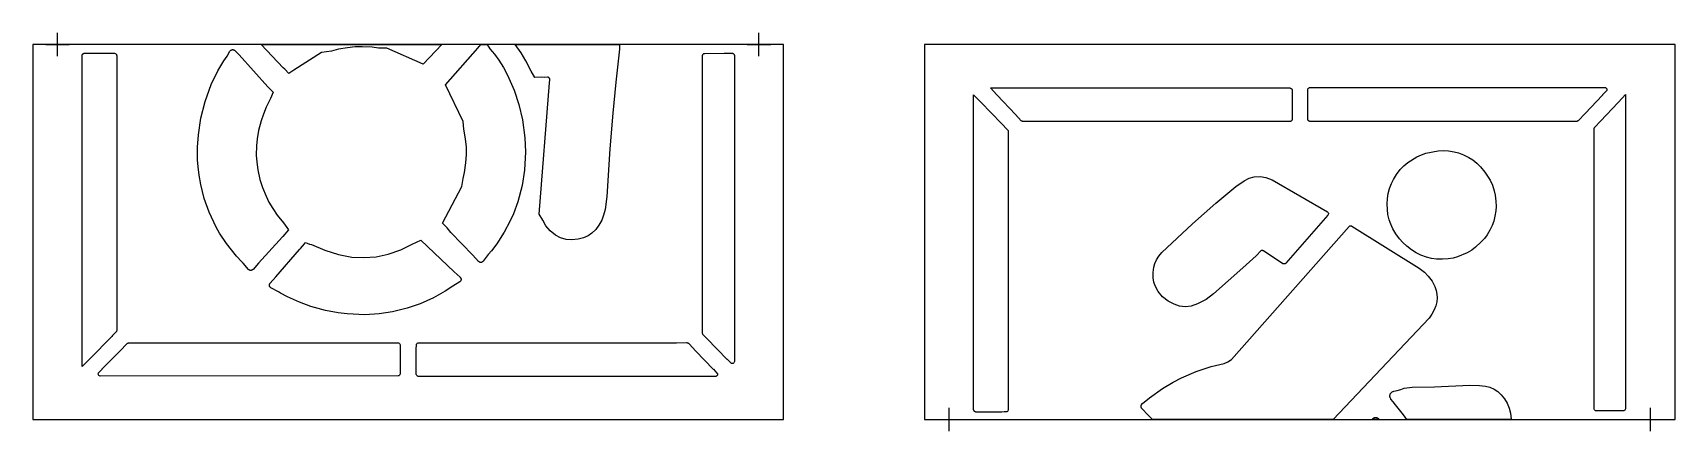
# Model space of a CAD drawing. Header units: inches. Extents: x 0 to 140, y -1 to 33.
import ezdxf

# ---------------------------------------------------------------- set-up
doc = ezdxf.new("R2010")
doc.units = ezdxf.units.IN
doc.header["$MEASUREMENT"] = 0
doc.layers.add('CUT', color=1, linetype='Continuous')
doc.layers.add('REG', color=5, linetype='Continuous')

msp = doc.modelspace()

# ---------------------------------------------------------------- linework, layer by layer
at = {"layer": 'CUT'}
for points in [[(0, 0), (64, 0), (64, 32), (0, 32)], [(4.2, 31.06), (4.2, 31.08), (4.21, 31.1), (4.21, 31.12), (4.22, 31.14), (4.23, 31.15), (4.24, 31.17), (4.25, 31.19), (4.27, 31.2), (4.28, 31.21), (4.3, 31.23), (4.32, 31.24), (4.34, 31.24), (4.36, 31.25), (4.38, 31.25), (4.4, 31.25), (5.03, 31.25), (6.61, 31.25), (6.95, 31.25), (7.01, 31.24), (7.07, 31.21), (7.12, 31.16), (7.14, 31.1), (7.15, 31.06), (7.15, 30.54), (7.15, 30.49), (7.15, 7.58), (7.14, 7.54), (7.13, 7.5), (6.8, 7.17), (6.72, 7.07), (4.85, 5.17), (4.83, 5.16), (4.2, 4.53), (4.2, 30.42)], [(18.66, 12.74), (18.64, 12.73), (18.61, 12.72), (18.59, 12.72), (18.56, 12.72), (18.53, 12.72), (18.51, 12.73), (18.48, 12.74), (18.46, 12.75), (18.44, 12.76), (18.41, 12.77), (18.39, 12.79), (18.38, 12.81), (17.92, 13.35), (17.81, 13.45), (17.35, 13.95), (16.51, 15.01), (15.91, 15.91), (15.63, 16.4), (15.02, 17.68), (14.6, 18.85), (14.31, 20.04), (14.17, 20.86), (14.09, 21.56), (14.05, 22.17), (14.05, 23.25), (14.12, 24.3), (14.33, 25.72), (14.69, 27.13), (15.2, 28.58), (15.77, 29.75), (16.29, 30.62), (16.56, 31.01), (16.8, 31.44), (16.82, 31.46), (16.84, 31.48), (16.86, 31.5), (16.88, 31.52), (16.9, 31.53), (16.93, 31.55), (16.95, 31.55), (16.98, 31.56), (17.01, 31.57), (17.04, 31.57), (17.06, 31.57), (17.09, 31.56), (17.12, 31.55), (17.14, 31.55), (17.17, 31.53), (17.19, 31.52), (17.21, 31.5), (17.23, 31.48), (17.58, 31.13), (20.03, 28.4), (20.09, 28.34), (20.49, 27.92), (20.26, 27.4), (20.23, 27.33), (19.9, 26.65), (19.66, 26.07), (19.46, 25.49), (19.24, 24.67), (19.12, 23.95), (19.06, 23.35), (19.04, 22.56), (19.08, 21.95), (19.18, 21.31), (19.35, 20.49), (19.59, 19.79), (19.88, 19.05), (20.13, 18.54), (20.46, 18.01), (20.84, 17.45), (21.37, 16.79), (21.8, 16.18), (21.3, 15.63), (21.28, 15.59), (19.24, 13.34), (18.77, 12.81), (18.75, 12.79), (18.73, 12.77), (18.71, 12.76), (18.69, 12.75)], [(33.28, 30.32), (30.17, 31.7), (29.47, 31.7), (28.93, 31.77), (28.08, 31.81), (27.47, 31.79), (26.82, 31.73), (26.06, 31.59), (25.47, 31.43), (24.62, 31.33), (22.26, 29.8), (21.83, 29.53), (21.48, 29.9), (21.35, 30.02), (19.45, 32), (34.86, 32)], [(35.64, 15.97), (35.31, 16.36), (35.02, 16.66), (34.92, 16.76), (36.56, 19.89), (36.68, 20.58), (36.79, 21.08), (36.91, 21.91), (36.96, 22.62), (36.96, 23.24), (36.88, 23.96), (36.73, 24.79), (36.68, 25.43), (35.18, 28.57), (37.92, 31.69), (38.19, 32), (38.73, 32), (38.97, 31.63), (39.35, 31.17), (39.72, 30.66), (40.11, 30.04), (40.46, 29.39), (41.02, 28.1), (41.43, 26.87), (41.73, 25.57), (41.94, 24.03), (41.99, 22.85), (41.9, 21.29), (41.7, 19.98), (41.33, 18.57), (40.97, 17.56), (40.67, 16.89), (40.19, 15.99), (39.55, 14.99), (39.1, 14.4), (38.81, 14.08), (38.39, 13.5), (38.37, 13.48), (38.35, 13.47), (38.33, 13.45), (38.31, 13.44), (38.28, 13.42), (38.26, 13.41), (38.23, 13.41), (38.2, 13.4), (38.18, 13.4), (38.15, 13.4), (38.12, 13.41), (38.1, 13.42), (38.07, 13.43), (38.05, 13.44), (38.03, 13.45), (38.01, 13.47), (37.99, 13.49), (37.5, 14.01)], [(50.02, 31.59), (49.7, 28.79), (49.45, 26.15), (49.19, 23.11), (48.92, 19.04), (48.78, 17.93), (48.65, 17.44), (48.5, 17.02), (48.25, 16.58), (47.98, 16.22), (47.66, 15.91), (47.34, 15.68), (46.93, 15.5), (46.5, 15.39), (45.96, 15.33), (45.46, 15.37), (44.98, 15.5), (44.54, 15.74), (44.11, 16.09), (43.74, 16.52), (43.48, 17.01), (43.15, 17.51), (44.05, 28.73), (44.07, 29), (44.07, 29.02), (44.07, 29.04), (44.07, 29.06), (44.06, 29.08), (44.05, 29.1), (44.05, 29.11), (44.03, 29.13), (44.02, 29.14), (44.01, 29.16), (43.99, 29.17), (43.98, 29.18), (43.96, 29.19), (43.94, 29.2), (43.92, 29.2), (43.9, 29.2), (43.88, 29.2), (43.61, 29.18), (43.4, 29.2), (42.78, 29.19), (42.47, 29.73), (42.02, 30.6), (41.63, 31.28), (41.12, 32), (50.02, 32)], [(59.8, 4.95), (59.78, 4.89), (59.75, 4.83), (59.7, 4.79), (59.64, 4.78), (59.61, 4.78), (59.57, 4.78), (59.52, 4.81), (59.22, 5.11), (59.2, 5.13), (57.45, 6.9), (57.42, 6.94), (57.11, 7.26), (57.1, 7.29), (57.09, 7.34), (57.09, 30.49), (57.09, 30.54), (57.09, 31.08), (57.1, 31.11), (57.12, 31.15), (57.14, 31.17), (57.17, 31.2), (57.2, 31.22), (57.23, 31.23), (57.27, 31.24), (58.94, 31.25), (59.61, 31.25), (59.63, 31.25), (59.65, 31.25), (59.66, 31.24), (59.68, 31.24), (59.7, 31.23), (59.71, 31.22), (59.73, 31.21), (59.74, 31.2), (59.75, 31.18), (59.77, 31.17), (59.77, 31.15), (59.78, 31.14), (59.79, 31.12), (59.79, 31.1), (59.8, 31.08), (59.8, 31.07)], [(76, 0), (140, 0), (140, 32), (76, 32)], [(107.36, 25.99), (107.35, 25.61), (107.35, 25.57), (107.33, 25.54), (107.32, 25.51), (107.29, 25.49), (107.27, 25.47), (107.24, 25.45), (107.21, 25.44), (107.17, 25.44), (106.66, 25.44), (106.62, 25.43), (85.14, 25.43), (84.42, 25.43), (84.4, 25.43), (84.38, 25.43), (84.36, 25.44), (84.34, 25.45), (84.32, 25.46), (84.3, 25.47), (84.28, 25.48), (84.26, 25.5), (83.77, 26.02), (82.2, 27.68), (82.18, 27.7), (81.63, 28.29), (106.47, 28.29), (107.16, 28.29), (107.18, 28.28), (107.2, 28.28), (107.21, 28.28), (107.23, 28.27), (107.25, 28.26), (107.27, 28.25), (107.28, 28.24), (107.3, 28.23), (107.31, 28.21), (107.32, 28.2), (107.33, 28.18), (107.34, 28.16), (107.35, 28.14), (107.35, 28.12), (107.36, 28.1), (107.36, 28.08), (107.36, 27.4)], [(108.76, 25.49), (108.73, 25.52), (108.71, 25.55), (108.7, 25.58), (108.69, 25.62), (108.69, 28.16), (108.69, 28.19), (108.7, 28.22), (108.74, 28.27), (108.79, 28.31), (108.82, 28.32), (108.85, 28.33), (134.02, 28.33), (134.08, 28.32), (134.13, 28.28), (134.17, 28.23), (134.19, 28.17), (134.19, 28.14), (134.18, 28.1), (134.17, 28.07), (134.15, 28.04), (133.82, 27.7), (133.8, 27.67), (132.32, 26.12), (131.73, 25.5), (131.71, 25.49), (131.69, 25.47), (131.67, 25.46), (131.65, 25.45), (131.62, 25.44), (131.6, 25.43), (131.58, 25.43), (131.55, 25.43), (130.7, 25.43), (109.42, 25.43), (108.89, 25.43), (108.86, 25.44), (108.82, 25.45), (108.78, 25.47)], [(83.15, 1.35), (83.15, 0.84), (83.14, 0.79), (83.12, 0.74), (83.08, 0.69), (83.02, 0.66), (82.79, 0.64), (82.6, 0.63), (81.03, 0.63), (80.4, 0.63), (80.38, 0.63), (80.36, 0.64), (80.34, 0.64), (80.32, 0.65), (80.31, 0.66), (80.29, 0.67), (80.28, 0.68), (80.26, 0.69), (80.25, 0.71), (80.24, 0.72), (80.23, 0.74), (80.22, 0.76), (80.21, 0.77), (80.21, 0.79), (80.2, 0.81), (80.2, 0.82), (80.2, 27.7), (80.78, 27.11), (80.8, 27.09), (82.58, 25.25), (83.08, 24.73), (83.09, 24.72), (83.11, 24.69), (83.12, 24.67), (83.13, 24.65), (83.14, 24.62), (83.15, 24.6), (83.15, 24.57), (83.15, 24.55), (83.15, 23.83), (83.15, 1.4)], [(135.6, 0.74), (135.11, 0.74), (135.03, 0.73), (133.28, 0.74), (133.22, 0.75), (133.17, 0.78), (133.13, 0.83), (133.1, 0.89), (133.09, 0.93), (133.09, 1.41), (133.09, 1.45), (133.09, 24.05), (133.09, 24.76), (133.09, 24.79), (133.09, 24.81), (133.1, 24.84), (133.11, 24.86), (133.12, 24.89), (133.13, 24.91), (133.14, 24.93), (133.16, 24.95), (133.65, 25.47), (135.14, 27.06), (135.16, 27.08), (135.77, 27.74), (135.77, 0.91), (135.75, 0.85), (135.72, 0.8), (135.66, 0.76), (135.63, 0.75)], [(115.65, 19.72), (115.81, 20.14), (115.98, 20.49), (116.25, 20.91), (116.56, 21.32), (116.87, 21.64), (117.22, 21.93), (117.98, 22.41), (118.39, 22.59), (118.76, 22.72), (119.79, 22.92), (120.23, 22.95), (120.67, 22.92), (121.16, 22.85), (121.53, 22.75), (121.95, 22.59), (122.41, 22.36), (122.74, 22.15), (123.09, 21.87), (123.42, 21.55), (123.78, 21.12), (124.23, 20.41), (124.42, 19.99), (124.57, 19.51), (124.66, 19.13), (124.72, 18.63), (124.74, 18.18), (124.71, 17.8), (124.64, 17.36), (124.53, 16.93), (124.4, 16.56), (124.2, 16.16), (123.97, 15.77), (123.74, 15.45), (123.43, 15.12), (122.97, 14.7), (122.66, 14.46), (122.28, 14.23), (121.46, 13.88), (121.09, 13.78), (120.66, 13.71), (120.16, 13.68), (119.66, 13.69), (119.22, 13.75), (118.79, 13.86), (118.32, 14.03), (117.91, 14.23), (117.53, 14.47), (117.12, 14.78), (116.8, 15.09), (116.5, 15.43), (116.2, 15.84), (115.94, 16.27), (115.75, 16.68), (115.62, 17.05), (115.52, 17.48), (115.47, 17.91), (115.45, 18.41), (115.47, 18.86), (115.54, 19.29)], [(95.56, 12.99), (95.65, 13.31), (95.79, 13.62), (96, 13.95), (96.24, 14.26), (98.85, 16.71), (100.84, 18.47), (102.56, 19.87), (103.26, 20.36), (103.7, 20.6), (104.12, 20.72), (104.62, 20.74), (105.12, 20.65), (105.65, 20.45), (110.35, 17.72), (110.39, 17.69), (110.42, 17.65), (110.44, 17.6), (110.44, 17.55), (110.43, 17.49), (110.4, 17.45), (106.8, 13.33), (106.75, 13.29), (106.71, 13.28), (106.66, 13.27), (106.62, 13.28), (106.57, 13.29), (104.91, 14.39), (104.88, 14.4), (104.84, 14.41), (104.72, 14.41), (104.28, 13.97), (103.16, 12.93), (100.66, 10.71), (100.01, 10.25), (99.27, 9.86), (98.74, 9.68), (98.25, 9.62), (97.75, 9.67), (97.28, 9.83), (96.78, 10.09), (96.3, 10.48), (95.94, 10.91), (95.67, 11.41), (95.57, 11.72), (95.51, 12.1), (95.5, 12.54)], [(94.5, 1), (94.49, 1.03), (94.48, 1.05), (94.47, 1.08), (94.47, 1.11), (94.47, 1.14), (94.47, 1.17), (94.48, 1.2), (94.48, 1.23), (94.5, 1.26), (94.51, 1.28), (94.53, 1.31), (94.54, 1.33), (94.56, 1.35), (94.59, 1.37), (95.2, 1.84), (96.29, 2.64), (97.22, 3.19), (97.92, 3.55), (99.17, 4.1), (100.46, 4.51), (101.55, 4.77), (101.86, 4.91), (102.18, 5.13), (112.21, 16.48), (112.24, 16.5), (112.28, 16.52), (112.32, 16.53), (112.37, 16.54), (112.41, 16.53), (112.45, 16.51), (118.19, 12.91), (118.63, 12.56), (118.95, 12.24), (119.28, 11.79), (119.51, 11.34), (119.62, 11.02), (119.68, 10.7), (119.7, 10.37), (119.67, 10.04), (119.59, 9.71), (119.45, 9.35), (119.25, 9), (119.04, 8.66), (110.86, 0), (110.86, 0), (95.45, 0), (95.45, 0), (95.09, 0.37), (94.55, 0.93), (94.53, 0.95), (94.52, 0.97)], [(36.5, 11.93), (36.5, 11.91), (36.49, 11.88), (36.49, 11.86), (36.48, 11.83), (36.46, 11.81), (36.45, 11.79), (36.43, 11.77), (36.41, 11.76), (36.39, 11.74), (35.8, 11.39), (35.14, 10.94), (34.16, 10.38), (33.02, 9.87), (31.9, 9.49), (30.66, 9.19), (29.52, 9.02), (28.31, 8.94), (26.8, 9.02), (26.03, 9.11), (24.94, 9.31), (23.69, 9.65), (22.73, 10.01), (21.71, 10.48), (21.11, 10.79), (20.95, 10.89), (20.3, 11.23), (20.28, 11.25), (20.26, 11.26), (20.24, 11.28), (20.22, 11.3), (20.21, 11.32), (20.19, 11.34), (20.18, 11.36), (20.17, 11.39), (20.17, 11.41), (20.17, 11.44), (20.16, 11.46), (20.17, 11.49), (20.17, 11.51), (20.18, 11.54), (20.19, 11.56), (20.2, 11.59), (20.21, 11.61), (20.23, 11.63), (20.71, 12.18), (22.74, 14.51), (22.81, 14.58), (23.16, 14.98), (23.25, 15.09), (23.38, 15.04), (23.58, 14.96), (23.75, 14.93), (24.88, 14.45), (26.06, 14.07), (27.2, 13.86), (28.21, 13.81), (29.26, 13.89), (30.3, 14.11), (31.37, 14.49), (32.34, 14.97), (33.07, 15.29), (33.65, 14.75), (35.92, 12.61), (36.43, 12.14), (36.44, 12.12), (36.46, 12.1), (36.47, 12.08), (36.49, 12.06), (36.49, 12.03), (36.5, 12.01), (36.5, 11.98), (36.51, 11.96)], [(8.04, 6.48), (8.06, 6.5), (8.09, 6.51), (8.12, 6.52), (8.15, 6.54), (8.18, 6.54), (8.21, 6.55), (8.24, 6.55), (9.08, 6.55), (30.55, 6.55), (30.59, 6.55), (31.11, 6.55), (31.17, 6.54), (31.22, 6.51), (31.26, 6.47), (31.29, 6.42), (31.3, 6.36), (31.31, 6), (31.31, 3.89), (31.3, 3.86), (31.29, 3.83), (31.26, 3.77), (31.2, 3.73), (31.14, 3.72), (5.75, 3.71), (5.69, 3.73), (5.63, 3.76), (5.6, 3.81), (5.58, 3.87), (5.58, 3.9), (5.59, 3.94), (5.6, 3.97), (5.63, 4), (5.9, 4.29), (5.92, 4.32), (7.43, 5.86), (8.02, 6.46)], [(55.84, 6.53), (55.87, 6.52), (55.89, 6.5), (55.92, 6.48), (55.94, 6.46), (56.53, 5.84), (58, 4.3), (58.01, 4.28), (58.32, 3.96), (58.35, 3.91), (58.36, 3.84), (58.36, 3.81), (58.35, 3.78), (58.34, 3.75), (58.31, 3.72), (58.29, 3.7), (58.26, 3.69), (58.23, 3.68), (58.19, 3.67), (32.89, 3.67), (32.85, 3.68), (32.81, 3.69), (32.78, 3.71), (32.75, 3.73), (32.72, 3.76), (32.7, 3.8), (32.69, 3.84), (32.69, 3.88), (32.69, 6.01), (32.7, 6.37), (32.71, 6.44), (32.75, 6.49), (32.8, 6.53), (32.86, 6.54), (33.42, 6.55), (33.47, 6.55), (54.86, 6.55), (55.71, 6.56), (55.74, 6.56), (55.78, 6.55), (55.81, 6.54)], [(115.75, 1.77), (115.73, 1.81), (115.71, 1.85), (115.7, 1.89), (115.69, 1.93), (115.68, 1.97), (115.68, 2.01), (115.69, 2.06), (115.7, 2.1), (115.71, 2.14), (115.72, 2.18), (115.74, 2.22), (115.77, 2.25), (115.79, 2.28), (115.82, 2.31), (115.86, 2.34), (115.89, 2.36), (115.93, 2.38), (115.97, 2.4), (116.01, 2.41), (116.29, 2.48), (116.61, 2.56), (116.91, 2.67), (117.57, 2.76), (119.48, 2.78), (122.49, 2.92), (123.33, 2.91), (123.83, 2.85), (124.2, 2.75), (124.56, 2.59), (124.89, 2.38), (125.18, 2.11), (125.46, 1.76), (125.68, 1.38), (125.86, 0.96), (125.96, 0.53), (126.03, 0.03), (126.02, 0), (126.02, 0), (117.12, 0), (117.12, 0), (116.84, 0.4), (116.15, 1.24), (115.95, 1.51), (115.77, 1.74)], [(114.27, 0.09), (114.29, 0.11), (114.31, 0.13), (114.33, 0.14), (114.35, 0.15), (114.38, 0.16), (114.4, 0.17), (114.43, 0.18), (114.45, 0.18), (114.48, 0.18), (114.51, 0.18), (114.53, 0.17), (114.56, 0.16), (114.58, 0.15), (114.6, 0.14), (114.63, 0.13), (114.65, 0.11), (114.67, 0.09), (114.68, 0.07), (114.73, 0), (114.19, 0)]]:
    msp.add_lwpolyline(points, close=True, dxfattribs=at)
at = {"layer": 'REG'}
for points in [[(2.1, 31), (2.1, 33)], [(61.9, 31), (61.9, 33)], [(1.1, 32), (3.1, 32)], [(60.9, 32), (62.9, 32)], [(77.1, 0), (79.1, 0)], [(78.1, -1), (78.1, 1)], [(136.9, 0), (138.9, 0)], [(137.9, -1), (137.9, 1)]]:
    msp.add_lwpolyline(points, dxfattribs=at)

doc.saveas('drawing.dxf')
